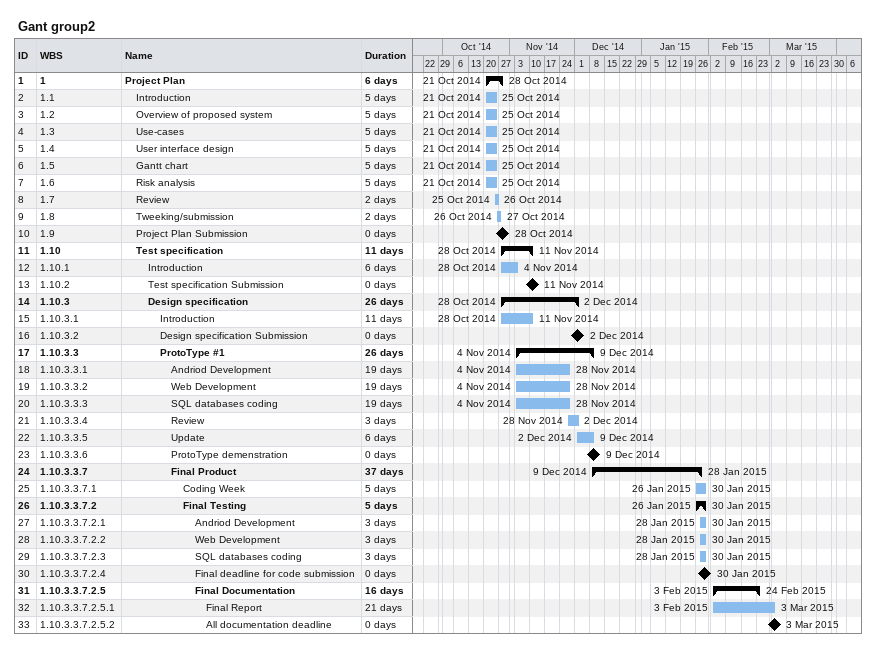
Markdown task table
Gant group2

| ID | WBS | Task | Duration | Start | Finish |
|---|---|---|---|---|---|
| 1 | 1 | **Project Plan** | 6d | 2014-10-21 | 2014-10-28 |
| 2 | 1.1 | Introduction | 5d | 2014-10-21 | 2014-10-25 |
| 3 | 1.2 | Overview of proposed system | 5d | 2014-10-21 | 2014-10-25 |
| 4 | 1.3 | Use-cases | 5d | 2014-10-21 | 2014-10-25 |
| 5 | 1.4 | User interface design | 5d | 2014-10-21 | 2014-10-25 |
| 6 | 1.5 | Gantt chart | 5d | 2014-10-21 | 2014-10-25 |
| 7 | 1.6 | Risk analysis | 5d | 2014-10-21 | 2014-10-25 |
| 8 | 1.7 | Review | 2d | 2014-10-25 | 2014-10-26 |
| 9 | 1.8 | Tweeking/submission | 2d | 2014-10-26 | 2014-10-27 |
| 10 | 1.9 | Project Plan Submission | 0d | 2014-10-28 | 2014-10-28 |
| 11 | 1.10 | **Test specification** | 11d | 2014-10-28 | 2014-11-11 |
| 12 | 1.10.1 | Introduction | 6d | 2014-10-28 | 2014-11-04 |
| 13 | 1.10.2 | Test specification Submission | 0d | 2014-11-11 | 2014-11-11 |
| 14 | 1.10.3 | **Design specification** | 26d | 2014-10-28 | 2014-12-02 |
| 15 | 1.10.3.1 | Introduction | 11d | 2014-10-28 | 2014-11-11 |
| 16 | 1.10.3.2 | Design specification Submission | 0d | 2014-12-02 | 2014-12-02 |
| 17 | 1.10.3.3 | **ProtoType #1** | 26d | 2014-11-04 | 2014-12-09 |
| 18 | 1.10.3.3.1 | Andriod Development | 19d | 2014-11-04 | 2014-11-28 |
| 19 | 1.10.3.3.2 | Web Development | 19d | 2014-11-04 | 2014-11-28 |
| 20 | 1.10.3.3.3 | SQL databases coding | 19d | 2014-11-04 | 2014-11-28 |
| 21 | 1.10.3.3.4 | Review | 3d | 2014-11-28 | 2014-12-02 |
| 22 | 1.10.3.3.5 | Update | 6d | 2014-12-02 | 2014-12-09 |
| 23 | 1.10.3.3.6 | ProtoType demenstration | 0d | 2014-12-09 | 2014-12-09 |
| 24 | 1.10.3.3.7 | **Final Product** | 37d | 2014-12-09 | 2015-01-28 |
| 25 | 1.10.3.3.7.1 | Coding Week | 5d | 2015-01-26 | 2015-01-30 |
| 26 | 1.10.3.3.7.2 | **Final Testing** | 5d | 2015-01-26 | 2015-01-30 |
| 27 | 1.10.3.3.7.2.1 | Andriod Development | 3d | 2015-01-28 | 2015-01-30 |
| 28 | 1.10.3.3.7.2.2 | Web Development | 3d | 2015-01-28 | 2015-01-30 |
| 29 | 1.10.3.3.7.2.3 | SQL databases coding | 3d | 2015-01-28 | 2015-01-30 |
| 30 | 1.10.3.3.7.2.4 | Final deadline for code submission | 0d | 2015-01-30 | 2015-01-30 |
| 31 | 1.10.3.3.7.2.5 | **Final Documentation** | 16d | 2015-02-03 | 2015-02-24 |
| 32 | 1.10.3.3.7.2.5.1 | Final Report | 21d | 2015-02-03 | 2015-03-03 |
| 33 | 1.10.3.3.7.2.5.2 | All documentation deadline | 0d | 2015-03-03 | 2015-03-03 |
